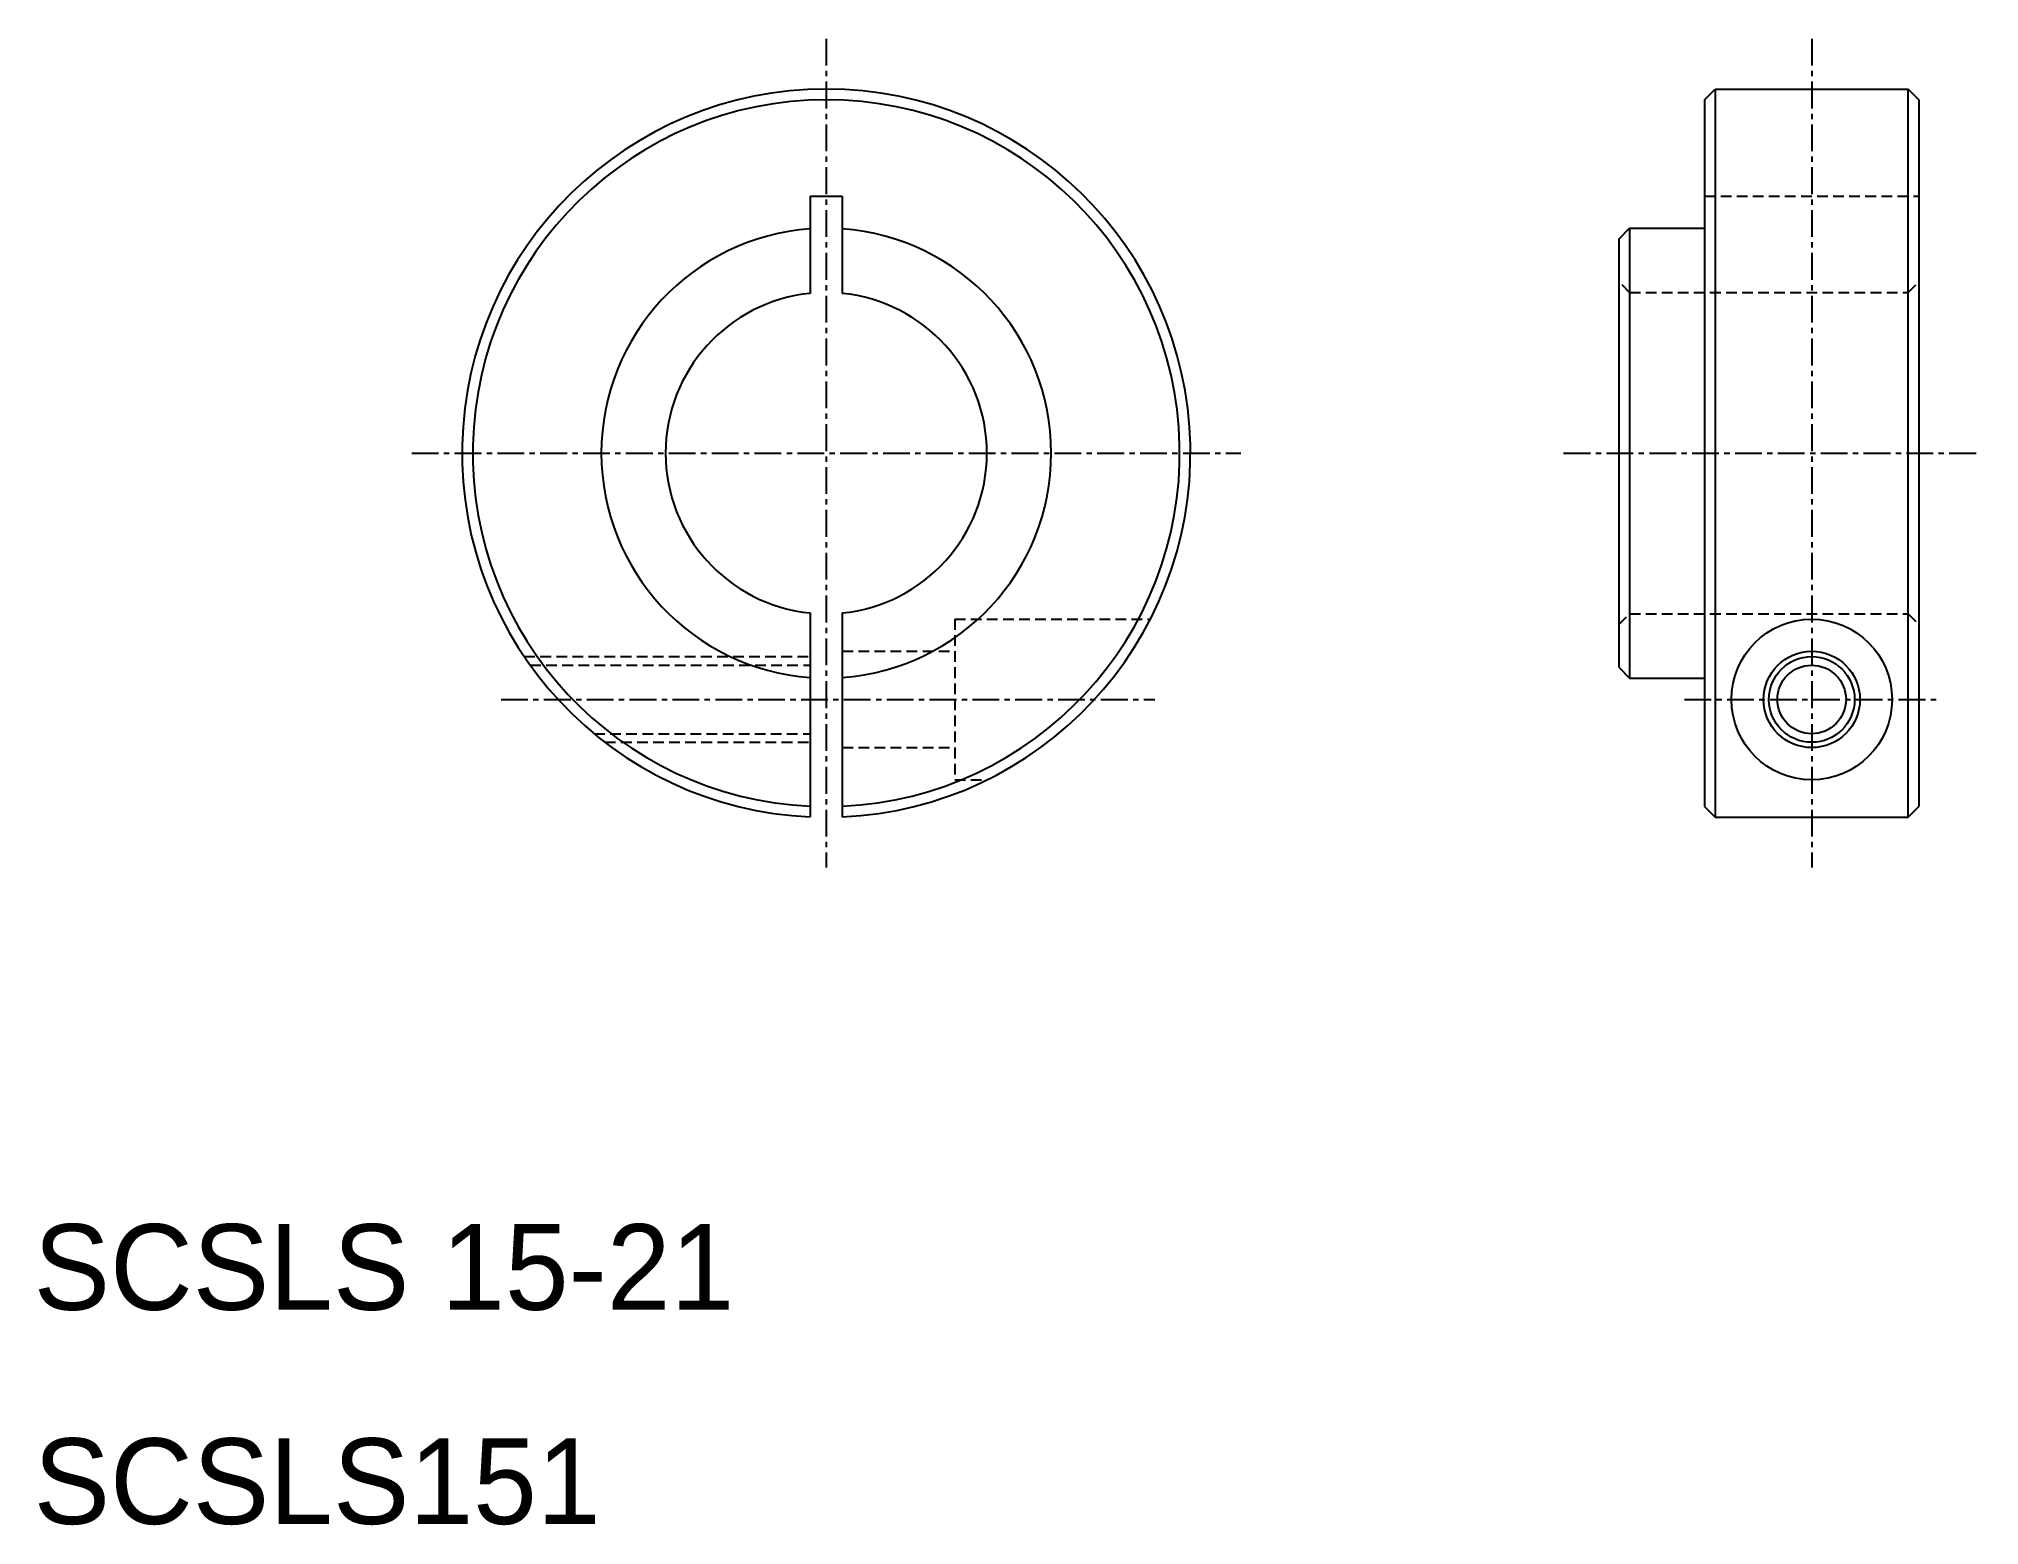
# Model space of a CAD drawing. Extents: x 10.2 to 100.8, y 9.9 to 79.3.
import ezdxf

# ---------------------------------------------------------------- set-up
doc = ezdxf.new("R2010")
doc.units = 0
doc.linetypes.add('CENTER', pattern=[2, 1.25, -0.25, 0.25, -0.25])
doc.linetypes.add('DASHED', pattern=[0.75, 0.5, -0.25])
doc.layers.get('0').update_dxf_attribs({"linetype": 'CONTINUOUS'})
doc.layers.add('CENTER', color=1, linetype='CENTER')

msp = doc.modelspace()

# ---------------------------------------------------------------- linework, layer by layer
at = {"color": 7, "linetype": 'CONTINUOUS'}
for p, q in [((88, 76.5), (88.5, 77)), ((88.5, 77), (88.5, 43)), ((88.5, 77), (97.5, 77)), ((97.5, 43), (97.5, 77)), ((97.5, 77), (98, 76.5)), ((88, 76.5), (88, 43.5)), ((98, 76.5), (98, 43.5)), ((46.25, 72), (46.25, 67.462)), ((46.25, 72), (47.75, 72)), ((47.75, 72), (47.75, 67.462)), ((84, 70), (84.5, 70.5)), ((84, 70), (84, 50)), ((84.5, 70.5), (84.5, 49.5)), ((84.5, 70.5), (88, 70.5)), ((88, 68.25), (88, 68.25)), ((88, 60), (88, 60)), ((46.25, 52.538), (46.25, 43.017)), ((47.75, 52.538), (47.75, 43.017)), ((84, 50), (84.5, 49.5)), ((84.5, 49.5), (88, 49.5)), ((88, 43.5), (88.5, 43)), ((97.5, 43), (98, 43.5)), ((88.5, 43), (97.5, 43))]:
    msp.add_line(p, q, dxfattribs=at)
at = {"color": 3, "linetype": 'DASHED'}
for p, q in [((88, 72), (98, 72)), ((84.5, 67.5), (84, 68)), ((97.5, 67.5), (98, 68)), ((84.5, 67.5), (97.5, 67.5)), ((53, 52.25), (62.131, 52.25)), ((53, 52.25), (53, 44.75)), ((84, 52), (84.5, 52.5)), ((84.5, 52.5), (97.5, 52.5)), ((97.5, 52.5), (98, 52)), ((47.75, 50.75), (53, 50.75)), ((32.902, 50.5), (46.25, 50.5)), ((33.18, 50.1), (46.25, 50.1)), ((36.165, 46.9), (46.25, 46.9)), ((36.668, 46.5), (46.25, 46.5)), ((47.75, 46.25), (53, 46.25)), ((53, 44.75), (54.512, 44.75))]:
    msp.add_line(p, q, dxfattribs=at)
at = {"color": 7, "linetype": 'CONTINUOUS'}
for radius in [3.75, 2.25, 1.6]:
    msp.add_circle((93, 48.5), radius, dxfattribs=at)
at = {"color": 3}
msp.add_circle((93, 48.5), 2, dxfattribs=at)
at = {"color": 7, "linetype": 'CONTINUOUS'}
for radius, start, end in [(17, 272.52858, 267.47142), (16.5, 272.60525, 267.39475), (10.5, 94.09604, 265.90396), (10.5, 274.09604, 85.90396), (7.5, 95.73917, 264.26083), (7.5, 275.73917, 84.26083)]:
    msp.add_arc((47, 60), radius, start, end, dxfattribs=at)
at = {"layer": 'CENTER', "color": 1, "linetype": 'CENTER'}
for p, q in [((47, 79.348), (47, 40.652)), ((93, 79.348), (93, 40.652)), ((27.652, 60), (66.348, 60)), ((81.42, 60), (100.817, 60)), ((31.822, 48.5), (62.342, 48.5)), ((87.054, 48.5), (98.946, 48.5))]:
    msp.add_line(p, q, dxfattribs=at)

# ---------------------------------------------------------------- texts
at = {"color": 7, "linetype": 'CONTINUOUS'}
for s, p in [('SCSLS 15-21', (10, 20)), ('SCSLS151', (10, 10))]:
    msp.add_text(s, height=4, dxfattribs=at).set_placement(p)

doc.saveas('drawing.dxf')
